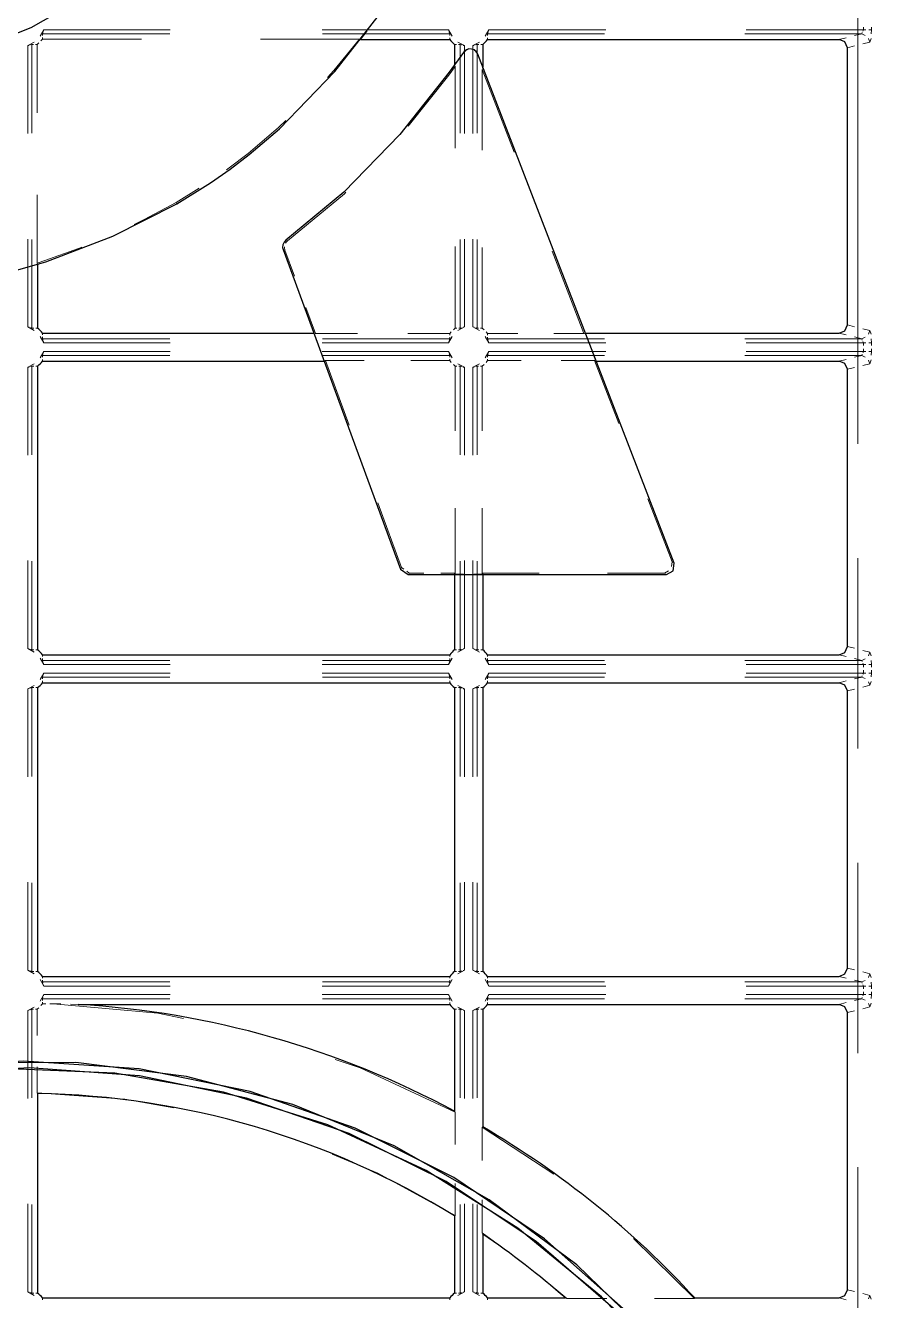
# Model space of a CAD drawing. Header units: millimetres. Extents: x 0 to 1989, y -338 to 950.
# Drawn here: x 422.3 to 524.9, y 338 to 492.6 of the extents above; entities that cross this region are included whole.
import ezdxf

# ---------------------------------------------------------------- set-up
doc = ezdxf.new("R2010")
doc.units = ezdxf.units.MM
doc.layers.add('DETAIL', color=8, linetype='Continuous')
doc.layers.add('FINE', color=9, linetype='Continuous')

msp = doc.modelspace()

# ---------------------------------------------------------------- linework, layer by layer
at = {"layer": 'DETAIL', "lineweight": 25}
for p, q in [((462.95, 490.88), (473.77, 490.88)), ((474.36, 490.29), (474.36, 487.79)), ((477.76, 490.29), (477.76, 487.58)), ((478.35, 490.88), (520.99, 490.88)), ((500.98, 427.37), (477.17, 489.11)), ((453.55, 465.4), (467.8, 426.67)), ((423.76, 463.64), (423.76, 455.87)), ((424.35, 455.28), (457.28, 455.28)), ((490.22, 455.28), (520.99, 455.28)), ((424.35, 451.88), (458.52, 451.88)), ((491.53, 451.88), (520.99, 451.88)), ((423.76, 451.29), (423.76, 416.87)), ((522, 417.28), (522, 450.89)), ((467.8, 426.67), (468.73, 426.02)), ((468.73, 426.02), (500.05, 426.02)), ((477.76, 426.02), (477.76, 416.87)), ((424.35, 416.28), (473.77, 416.28)), ((478.35, 416.28), (520.99, 416.28)), ((424.35, 412.88), (473.77, 412.88)), ((478.35, 412.88), (520.99, 412.88)), ((423.76, 412.29), (423.76, 377.87)), ((474.36, 412.29), (474.36, 377.87)), ((477.76, 412.29), (477.76, 377.87)), ((424.35, 377.28), (473.77, 377.28)), ((478.35, 377.28), (520.99, 377.28)), ((428.68, 373.88), (473.77, 373.88)), ((474.36, 373.29), (474.36, 360.92)), ((477.76, 373.29), (477.76, 359.02)), ((478.35, 373.88), (520.99, 373.88)), ((522, 339.28), (522, 372.89)), ((423.76, 363.07), (423.76, 338.87)), ((474.36, 348.23), (474.36, 338.87)), ((477.76, 346.03), (477.76, 338.87)), ((424.35, 338.28), (473.77, 338.28)), ((478.35, 338.28), (487.79, 338.28)), ((503.49, 338.28), (520.99, 338.28))]:
    msp.add_line(p, q, dxfattribs=at)
for points in [[(438.97, 504.33), (436.05, 501.27), (429.86, 496.25), (422.94, 492.28), (415.48, 489.34), (407.72, 487.24), (399.81, 485.81), (396.34, 485.35)], [(440.66, 470.97), (444.75, 473.52), (447.12, 475.18), (449.43, 476.94), (453.1, 480.06), (459.82, 487), (465.08, 493.7), (469.95, 500.73), (470.62, 501.74), (471.15, 502.53), (471.69, 503.32)], [(522, 456.28), (522, 489.89), (521.71, 490.59), (520.99, 490.88)], [(475.43, 489.32), (473.71, 486.93), (467.71, 479.37), (460.93, 472.37), (453.89, 466.55)], [(477.17, 489.11), (477, 489.4), (476.74, 489.62), (476.42, 489.73), (476.09, 489.74), (475.78, 489.64), (475.51, 489.43), (475.43, 489.32)], [(385.01, 457.3), (389.16, 457.54), (398.78, 458.42), (408.33, 459.83), (416.62, 461.6), (424.76, 463.94), (432.89, 467.05), (440.66, 470.97)], [(453.89, 466.55), (453.66, 466.31), (453.52, 466), (453.49, 465.67), (453.55, 465.4)], [(520.99, 455.28), (521.71, 455.57), (522, 456.28)], [(522, 450.89), (521.71, 451.59), (520.99, 451.88)], [(500.05, 426.02), (500.87, 426.45), (500.98, 427.37)], [(520.99, 416.28), (521.71, 416.57), (522, 417.28)], [(522, 411.89), (521.71, 412.59), (520.99, 412.88)], [(520.99, 377.28), (521.71, 377.57), (522, 378.28), (522, 411.89)], [(522, 372.89), (521.71, 373.59), (520.99, 373.88)], [(498.71, 333.05), (489.17, 342.28), (478.56, 350.2), (467.04, 356.72), (454.74, 361.73), (441.81, 365.14), (428.41, 366.85), (414.68, 366.78), (400.76, 364.81), (390.93, 362.23), (381.51, 358.75), (372.56, 354.4), (364.11, 349.24), (356.22, 343.33), (348.93, 336.71)], [(495.17, 336.69), (485.24, 345.44), (474.24, 352.87), (462.29, 358.87), (449.54, 363.31), (436.08, 366.06), (422.06, 367), (408.04, 366.06), (394.58, 363.31), (381.83, 358.87), (369.88, 352.87), (358.88, 345.44), (348.95, 336.69)], [(494.2, 336.5), (484.26, 345.13), (473.33, 352.4), (461.56, 358.23), (449.12, 362.52), (436.14, 365.2), (422.77, 366.18), (409.18, 365.36), (395.5, 362.66), (382.31, 358.16), (370.13, 352.06), (359.05, 344.54), (349.15, 335.73)], [(501.18, 328.82), (492.16, 338.41), (482.02, 346.75), (470.9, 353.73), (458.96, 359.26), (446.32, 363.24), (433.13, 365.55), (419.52, 366.11), (405.64, 364.81), (394.98, 362.49), (384.76, 359.1), (375.05, 354.7), (365.9, 349.35), (357.39, 343.12), (349.58, 336.06)], [(520.99, 338.28), (521.71, 338.57), (522, 339.28)]]:
    msp.add_lwpolyline(points, dxfattribs=at)
for points in [[(473.77, 490.88, 0.073463), (474.36, 490.29)], [(477.76, 490.29, 0.073708), (478.35, 490.88)], [(424.35, 455.28, 0.073393), (423.76, 455.87)], [(423.76, 451.29, 0.073558), (424.35, 451.88)], [(474.36, 426.02), (474.36, 416.87, 0.073451), (473.77, 416.28)], [(424.35, 416.28, 0.073393), (423.76, 416.87)], [(478.35, 416.28, 0.07365), (477.76, 416.87)], [(423.76, 412.29, 0.073339), (424.35, 412.88)], [(473.77, 412.88, 0.073428), (474.36, 412.29)], [(477.76, 412.29, 0.073373), (478.35, 412.88)], [(424.35, 377.28, 0.073428), (423.76, 377.87)], [(474.36, 377.87, 0.073396), (473.77, 377.28)], [(478.35, 377.28, 0.073685), (477.76, 377.87)], [(474.36, 360.92, 0.108704), (428.68, 373.88)], [(473.77, 373.88, 0.073324), (474.36, 373.29)], [(477.76, 373.29, 0.073616), (478.35, 373.88)], [(474.36, 348.23, 0.134913), (423.76, 363.07)], [(503.49, 338.28, 0.075181), (477.76, 359.02)], [(487.79, 338.28, 0.031894), (477.76, 346.03)], [(424.35, 338.28, 0.073428), (423.76, 338.87)], [(474.36, 338.87, 0.073396), (473.77, 338.28)], [(478.35, 338.28, 0.073685), (477.76, 338.87)]]:
    msp.add_lwpolyline(points, format="xyb", dxfattribs=at)
at = {"layer": 'FINE', "lineweight": 9}
for p, q in [((523.29, 441.84), (523.29, 580.33)), ((424.51, 492.06), (424.08, 491.28)), ((424.51, 492.06), (439.85, 492.06)), ((458.27, 492.06), (473.61, 492.06)), ((463.74, 491.94), (462.95, 490.88)), ((473.61, 492.06), (473.65, 491.91)), ((474.04, 491.28), (473.61, 492.06)), ((478.51, 492.06), (478.08, 491.28)), ((478.51, 492.06), (492.7, 492.06)), ((509.74, 492.06), (523.94, 492.06)), ((523.74, 491.56), (523.8, 491.72)), ((523.88, 491.91), (523.94, 492.06)), ((523.94, 492.06), (523.94, 492.39)), ((524.25, 492.06), (523.94, 492.06)), ((524.93, 492.06), (524.62, 492.06)), ((524.93, 492.06), (524.9, 491.59)), ((524.93, 492.39), (524.93, 492.06)), ((423.36, 490.56), (422.58, 490.14)), ((422.58, 490.14), (422.74, 490.17)), ((422.58, 479.48), (422.58, 490.14)), ((423.08, 490.29), (423.08, 479.53)), ((423.08, 490.29), (423.27, 490.29)), ((423.5, 490.29), (423.7, 490.29)), ((423.7, 490.29), (423.92, 490.48)), ((423.7, 482), (423.7, 490.29)), ((424.17, 490.72), (424.35, 490.94)), ((439.8, 491.56), (424.35, 491.56)), ((424.35, 491.56), (424.35, 491.37)), ((424.35, 491.14), (424.35, 490.94)), ((436.37, 490.94), (424.35, 490.94)), ((462.8, 490.94), (450.79, 490.94)), ((473.77, 491.56), (458.33, 491.56)), ((462.85, 490.93), (462.8, 490.94)), ((462.95, 490.88), (462.9, 490.9)), ((473.77, 491.35), (473.77, 491.56)), ((473.77, 490.88), (473.77, 491.1)), ((474.57, 490.29), (474.36, 490.29)), ((475.54, 490.14), (474.76, 490.56)), ((475.54, 490.14), (475.54, 479.48)), ((477.36, 490.56), (476.58, 490.14)), ((476.58, 490.14), (476.74, 490.17)), ((476.58, 479.48), (476.58, 490.14)), ((477.08, 490.29), (477.08, 479.53)), ((477.08, 490.29), (477.29, 490.29)), ((477.55, 490.29), (477.76, 490.29)), ((492.54, 491.56), (478.35, 491.56)), ((478.35, 491.56), (478.35, 491.35)), ((478.35, 491.1), (478.35, 490.88)), ((523.74, 491.56), (509.56, 491.56)), ((520.99, 490.88), (521.85, 491.1)), ((522.88, 491.35), (523.74, 491.56)), ((524.18, 491.38), (523.74, 491.56)), ((524.73, 490.57), (523.88, 490.35)), ((524.73, 490.57), (524.55, 491)), ((524.87, 491.02), (524.73, 490.57)), ((475.09, 488.81), (475.42, 489.28)), ((475.43, 489.32), (475.42, 489.31)), ((475.42, 489.29), (475.42, 489.28)), ((477.16, 489.06), (477.17, 489.08)), ((477.16, 489.06), (477.35, 488.58)), ((477.17, 489.09), (477.17, 489.11)), ((522.85, 490.1), (522, 489.89)), ((474.36, 487.79), (474.69, 488.25)), ((474.38, 487.73), (474.36, 487.79)), ((474.42, 487.61), (474.4, 487.67)), ((474.42, 487.61), (474.42, 477.69)), ((477.57, 488), (477.76, 487.52)), ((477.7, 487.26), (477.72, 487.34)), ((481.56, 477.24), (477.7, 487.26)), ((477.7, 487.26), (477.7, 477.45)), ((477.74, 487.44), (477.76, 487.52)), ((477.76, 487.58), (477.76, 487.56)), ((477.76, 487.54), (477.76, 487.52)), ((449.32, 477.07), (449.35, 477.03)), ((449.39, 476.98), (449.43, 476.94)), ((423.7, 463.78), (423.7, 472.06)), ((440.57, 471.12), (443.38, 472.87)), ((440.57, 471.12), (440.6, 471.07)), ((440.63, 471.02), (440.66, 470.97)), ((422.58, 456.03), (422.58, 466.69)), ((423.08, 466.63), (423.08, 455.87)), ((453.96, 466.53), (453.89, 466.55)), ((454.1, 466.49), (454.04, 466.51)), ((474.42, 465.79), (474.42, 455.88)), ((475.04, 455.87), (475.04, 466.63)), ((475.54, 466.69), (475.54, 456.03)), ((476.58, 456.03), (476.58, 466.69)), ((477.08, 466.63), (477.08, 455.87)), ((477.7, 465.68), (477.7, 455.88)), ((453.76, 465.34), (454.92, 462.18)), ((490.05, 455.22), (486.19, 465.23)), ((423.72, 463.73), (423.7, 463.78)), ((423.76, 463.64), (423.74, 463.68)), ((456.32, 458.38), (457.48, 455.22)), ((522, 456.28), (522.85, 456.06)), ((422.58, 456.03), (423.36, 455.6)), ((423.29, 455.87), (423.08, 455.87)), ((423.76, 455.87), (423.55, 455.87)), ((424.08, 454.88), (424.51, 454.1)), ((424.35, 455.07), (424.35, 455.28)), ((424.35, 454.6), (424.35, 454.81)), ((424.35, 454.6), (439.8, 454.6)), ((457.28, 455.28), (457.28, 455.28)), ((457.29, 455.28), (457.3, 455.28)), ((457.36, 455.26), (457.3, 455.28)), ((457.69, 454.22), (457.3, 455.28)), ((457.48, 455.22), (457.43, 455.24)), ((457.48, 455.22), (462.57, 455.22)), ((458.33, 454.6), (473.77, 454.6)), ((468.68, 455.22), (473.77, 455.22)), ((473.61, 454.1), (474.04, 454.88)), ((473.77, 455.22), (473.95, 455.44)), ((473.77, 455.22), (473.77, 455.03)), ((473.77, 454.79), (473.77, 454.6)), ((474.2, 455.69), (474.42, 455.88)), ((474.42, 455.88), (474.62, 455.88)), ((474.85, 455.88), (475.04, 455.87)), ((476.58, 456.03), (477.36, 455.6)), ((477.27, 455.88), (477.08, 455.87)), ((477.7, 455.88), (477.5, 455.88)), ((477.7, 455.88), (477.92, 455.69)), ((478.17, 455.44), (478.35, 455.22)), ((478.35, 455.22), (482.01, 455.22)), ((478.35, 455.03), (478.35, 455.22)), ((478.35, 454.6), (492.54, 454.6)), ((486.4, 455.22), (490.05, 455.22)), ((490.1, 455.24), (490.05, 455.22)), ((490.19, 455.28), (490.15, 455.26)), ((490.19, 455.28), (490.6, 454.22)), ((490.19, 455.28), (490.2, 455.28)), ((490.21, 455.28), (490.22, 455.28)), ((509.56, 454.6), (523.74, 454.6)), ((521.85, 455.07), (520.99, 455.28)), ((523.74, 454.6), (522.88, 454.81)), ((524.18, 454.78), (523.74, 454.6)), ((523.8, 454.44), (523.74, 454.6)), ((523.88, 455.81), (524.73, 455.6)), ((524.73, 455.6), (524.55, 455.16)), ((524.73, 455.6), (524.87, 455.14)), ((524.9, 454.57), (524.93, 454.1)), ((424.51, 453.06), (424.08, 452.28)), ((424.51, 454.1), (424.47, 454.26)), ((439.85, 454.1), (424.51, 454.1)), ((424.51, 453.06), (439.85, 453.06)), ((473.61, 454.1), (458.27, 454.1)), ((458.27, 453.06), (473.61, 453.06)), ((474.04, 452.28), (473.61, 453.06)), ((473.61, 453.06), (473.65, 452.91)), ((478.51, 453.06), (478.08, 452.28)), ((492.7, 454.1), (478.51, 454.1)), ((478.51, 453.06), (492.7, 453.06)), ((523.94, 454.1), (509.74, 454.1)), ((509.74, 453.06), (523.94, 453.06)), ((523.94, 454.1), (523.88, 454.26)), ((523.88, 452.91), (523.94, 453.06)), ((524.25, 454.1), (523.94, 454.1)), ((523.94, 453.78), (523.94, 454.1)), ((523.94, 453.06), (523.94, 453.39)), ((524.25, 453.06), (523.94, 453.06)), ((524.93, 454.1), (524.62, 454.1)), ((524.93, 453.06), (524.62, 453.06)), ((524.93, 453.06), (524.9, 452.59)), ((524.93, 454.1), (524.93, 453.78)), ((524.93, 453.39), (524.93, 453.06)), ((423.36, 451.56), (422.58, 451.14)), ((439.8, 452.56), (424.35, 452.56)), ((424.35, 452.56), (424.35, 452.35)), ((424.35, 452.1), (424.35, 451.88)), ((473.77, 452.56), (458.33, 452.56)), ((458.52, 451.88), (458.53, 451.88)), ((458.59, 451.9), (458.55, 451.88)), ((458.69, 451.94), (458.65, 451.93)), ((458.69, 451.94), (461.57, 444.1)), ((458.69, 451.94), (463.4, 451.94)), ((469.05, 451.94), (473.77, 451.94)), ((473.77, 452.37), (473.77, 452.56)), ((473.77, 451.94), (473.77, 452.14)), ((473.95, 451.72), (473.77, 451.94)), ((475.54, 451.14), (474.76, 451.56)), ((477.36, 451.56), (476.58, 451.14)), ((477.92, 451.48), (477.7, 451.29)), ((478.35, 451.94), (478.17, 451.72)), ((492.54, 452.56), (478.35, 452.56)), ((478.35, 452.56), (478.35, 452.37)), ((478.35, 452.14), (478.35, 451.94)), ((478.35, 451.94), (482.41, 451.94)), ((487.27, 451.94), (491.32, 451.94)), ((494.26, 444.32), (491.32, 451.94)), ((491.37, 451.93), (491.32, 451.94)), ((491.5, 451.88), (491.45, 451.9)), ((491.52, 451.88), (491.53, 451.88)), ((523.74, 452.56), (509.56, 452.56)), ((520.99, 451.88), (521.85, 452.1)), ((522.88, 452.35), (523.74, 452.56)), ((523.74, 452.56), (523.8, 452.72)), ((524.18, 452.38), (523.74, 452.56)), ((524.73, 451.57), (523.88, 451.35)), ((524.73, 451.57), (524.55, 452)), ((524.87, 452.02), (524.73, 451.57)), ((422.58, 451.14), (422.74, 451.17)), ((422.58, 440.48), (422.58, 451.14)), ((423.08, 451.29), (423.08, 440.53)), ((423.08, 451.29), (423.29, 451.29)), ((423.55, 451.29), (423.76, 451.29)), ((474.42, 451.29), (474.42, 443.45)), ((475.04, 451.29), (474.85, 451.29)), ((475.04, 440.53), (475.04, 451.29)), ((475.54, 451.14), (475.54, 440.48)), ((476.58, 451.14), (476.74, 451.17)), ((476.58, 440.48), (476.58, 451.14)), ((477.08, 451.29), (477.08, 440.53)), ((477.08, 451.29), (477.27, 451.29)), ((477.5, 451.29), (477.7, 451.29)), ((477.7, 451.29), (477.7, 443.45)), ((522.85, 451.1), (522, 450.89)), ((465.04, 434.69), (467.92, 426.85)), ((474.42, 434.04), (474.42, 426.19)), ((477.7, 434.04), (477.7, 426.19)), ((422.58, 417.03), (422.58, 427.69)), ((423.08, 427.63), (423.08, 416.87)), ((467.84, 426.72), (467.8, 426.67)), ((467.92, 426.85), (467.88, 426.79)), ((468.21, 426.64), (467.92, 426.85)), ((475.04, 416.87), (475.04, 427.63)), ((475.54, 427.69), (475.54, 417.03)), ((476.58, 417.03), (476.58, 427.69)), ((477.08, 427.63), (477.08, 416.87)), ((500.73, 427.55), (500.66, 426.97)), ((500.98, 427.37), (500.9, 427.43)), ((523.29, 404.91), (523.29, 427.99)), ((468.86, 426.19), (468.56, 426.4)), ((468.73, 426.02), (468.77, 426.07)), ((468.82, 426.14), (468.86, 426.19)), ((468.86, 426.19), (470.6, 426.19)), ((472.68, 426.19), (474.42, 426.19)), ((474.36, 426.04), (474.38, 426.09)), ((474.36, 426.02), (474.36, 426.02)), ((474.4, 426.15), (474.42, 426.19)), ((477.76, 426.04), (476.7, 426.04)), ((477.7, 426.19), (484.6, 426.19)), ((477.72, 426.15), (477.7, 426.19)), ((477.76, 426.04), (477.74, 426.09)), ((477.76, 426.04), (477.76, 426.03)), ((477.76, 426.02), (477.76, 426.02)), ((500.31, 426.46), (499.8, 426.19)), ((499.97, 426.07), (500.05, 426.02)), ((422.58, 417.03), (423.36, 416.6)), ((423.29, 416.87), (423.08, 416.87)), ((423.76, 416.87), (423.55, 416.87)), ((424.35, 416.07), (424.35, 416.28)), ((473.77, 416.28), (473.77, 416.07)), ((474.36, 416.87), (474.57, 416.87)), ((474.76, 416.6), (475.54, 417.03)), ((474.83, 416.87), (475.04, 416.87)), ((475.54, 417.03), (475.38, 416.99)), ((476.58, 417.03), (477.36, 416.6)), ((477.29, 416.87), (477.08, 416.87)), ((477.76, 416.87), (477.55, 416.87)), ((478.35, 416.07), (478.35, 416.28)), ((521.85, 416.07), (520.99, 416.28)), ((522, 417.28), (522.85, 417.06)), ((523.88, 416.81), (524.73, 416.6)), ((524.73, 416.6), (524.55, 416.16)), ((524.73, 416.6), (524.87, 416.14)), ((424.08, 415.88), (424.51, 415.1)), ((424.35, 415.6), (424.35, 415.81)), ((424.35, 415.6), (439.8, 415.6)), ((424.51, 415.1), (424.47, 415.26)), ((439.85, 415.1), (424.51, 415.1)), ((473.61, 415.1), (458.27, 415.1)), ((458.33, 415.6), (473.77, 415.6)), ((473.61, 415.1), (474.04, 415.88)), ((473.77, 415.81), (473.77, 415.6)), ((478.08, 415.88), (478.51, 415.1)), ((478.35, 415.6), (478.35, 415.81)), ((478.35, 415.6), (492.54, 415.6)), ((478.51, 415.1), (478.47, 415.26)), ((492.7, 415.1), (478.51, 415.1)), ((523.94, 415.1), (509.74, 415.1)), ((524.18, 415.78), (523.74, 415.6)), ((523.8, 415.44), (523.74, 415.6)), ((523.94, 415.1), (523.88, 415.26)), ((524.25, 415.1), (523.94, 415.1)), ((523.94, 414.78), (523.94, 415.1)), ((523.94, 414.06), (523.94, 414.39)), ((524.93, 415.1), (524.62, 415.1)), ((524.9, 415.57), (524.93, 415.1)), ((524.93, 415.1), (524.93, 414.78)), ((524.93, 414.39), (524.93, 414.06)), ((424.51, 414.06), (424.08, 413.28)), ((439.8, 413.56), (424.35, 413.56)), ((424.35, 413.56), (424.35, 413.35)), ((424.35, 413.1), (424.35, 412.88)), ((424.51, 414.06), (439.85, 414.06)), ((458.27, 414.06), (473.61, 414.06)), ((473.77, 413.56), (458.33, 413.56)), ((473.61, 414.06), (473.65, 413.91)), ((474.04, 413.28), (473.61, 414.06)), ((473.77, 413.35), (473.77, 413.56)), ((473.77, 412.88), (473.77, 413.1)), ((478.51, 414.06), (478.08, 413.28)), ((492.54, 413.56), (478.35, 413.56)), ((478.35, 413.56), (478.35, 413.35)), ((478.35, 413.1), (478.35, 412.88)), ((478.51, 414.06), (492.7, 414.06)), ((523.74, 413.56), (509.56, 413.56)), ((509.74, 414.06), (523.94, 414.06)), ((520.99, 412.88), (521.85, 413.1)), ((522.88, 413.35), (523.74, 413.56)), ((523.74, 413.56), (523.8, 413.72)), ((523.74, 413.56), (524.18, 413.38)), ((523.88, 413.91), (523.94, 414.06)), ((524.25, 414.06), (523.94, 414.06)), ((524.55, 413), (524.73, 412.57)), ((524.93, 414.06), (524.62, 414.06)), ((524.87, 413.02), (524.73, 412.57)), ((524.93, 414.06), (524.9, 413.59)), ((423.36, 412.56), (422.58, 412.14)), ((422.58, 412.14), (422.74, 412.17)), ((422.58, 401.48), (422.58, 412.14)), ((423.08, 412.29), (423.29, 412.29)), ((423.08, 412.29), (423.08, 401.53)), ((423.55, 412.29), (423.76, 412.29)), ((474.57, 412.29), (474.36, 412.29)), ((475.54, 412.14), (474.76, 412.56)), ((475.54, 412.14), (475.54, 401.48)), ((477.36, 412.56), (476.58, 412.14)), ((476.58, 412.14), (476.74, 412.17)), ((476.58, 401.48), (476.58, 412.14)), ((477.08, 412.29), (477.08, 401.53)), ((477.08, 412.29), (477.29, 412.29)), ((477.55, 412.29), (477.76, 412.29)), ((522.85, 412.1), (522, 411.89)), ((524.73, 412.57), (523.88, 412.35)), ((523.29, 367.98), (523.29, 391.06)), ((422.58, 378.03), (422.58, 388.69)), ((423.08, 388.63), (423.08, 377.87)), ((475.04, 377.87), (475.04, 388.63)), ((475.54, 388.69), (475.54, 378.03)), ((476.58, 378.03), (476.58, 388.69)), ((477.08, 388.63), (477.08, 377.87)), ((422.58, 378.03), (423.36, 377.6)), ((423.29, 377.87), (423.08, 377.87)), ((423.76, 377.87), (423.55, 377.87)), ((424.35, 377.07), (424.35, 377.28)), ((473.77, 377.28), (473.77, 377.07)), ((474.36, 377.87), (474.57, 377.87)), ((474.76, 377.6), (475.54, 378.03)), ((474.83, 377.87), (475.04, 377.87)), ((475.54, 378.03), (475.38, 377.99)), ((476.58, 378.03), (477.36, 377.6)), ((477.29, 377.87), (477.08, 377.87)), ((477.76, 377.87), (477.55, 377.87)), ((478.35, 377.07), (478.35, 377.28)), ((521.85, 377.07), (520.99, 377.28)), ((522, 378.28), (522.85, 378.06)), ((523.88, 377.81), (524.73, 377.6)), ((524.73, 377.6), (524.55, 377.16)), ((524.73, 377.6), (524.87, 377.14)), ((424.08, 376.88), (424.51, 376.1)), ((424.35, 376.6), (424.35, 376.81)), ((424.35, 376.6), (439.8, 376.6)), ((424.51, 376.1), (424.47, 376.26)), ((439.85, 376.1), (424.51, 376.1)), ((473.61, 376.1), (458.27, 376.1)), ((458.33, 376.6), (473.77, 376.6)), ((473.61, 376.1), (474.04, 376.88)), ((473.77, 376.81), (473.77, 376.6)), ((478.08, 376.88), (478.51, 376.1)), ((478.35, 376.6), (478.35, 376.81)), ((478.35, 376.6), (492.54, 376.6)), ((478.51, 376.1), (478.47, 376.26)), ((492.7, 376.1), (478.51, 376.1)), ((509.56, 376.6), (523.74, 376.6)), ((523.74, 376.6), (522.88, 376.81)), ((524.18, 376.78), (523.74, 376.6)), ((523.8, 376.44), (523.74, 376.6)), ((523.94, 376.1), (523.88, 376.26)), ((524.25, 376.1), (523.94, 376.1)), ((524.93, 376.1), (524.62, 376.1)), ((524.9, 376.57), (524.93, 376.1)), ((524.93, 376.1), (524.93, 375.78)), ((424.51, 375.06), (424.08, 374.28)), ((439.8, 374.56), (424.35, 374.56)), ((424.35, 374.56), (424.35, 374.37)), ((424.51, 375.06), (439.85, 375.06)), ((458.27, 375.06), (473.61, 375.06)), ((473.77, 374.56), (458.33, 374.56)), ((473.61, 375.06), (473.65, 374.91)), ((474.04, 374.28), (473.61, 375.06)), ((473.77, 374.35), (473.77, 374.56)), ((478.51, 375.06), (478.08, 374.28)), ((492.54, 374.56), (478.35, 374.56)), ((478.35, 374.56), (478.35, 374.35)), ((478.51, 375.06), (492.7, 375.06)), ((523.74, 374.56), (509.56, 374.56)), ((509.74, 375.06), (523.94, 375.06)), ((522.88, 374.35), (523.74, 374.56)), ((523.74, 374.56), (523.8, 374.72)), ((523.74, 374.56), (524.18, 374.38)), ((523.88, 374.91), (523.94, 375.06)), ((523.94, 375.06), (523.94, 375.39)), ((524.25, 375.06), (523.94, 375.06)), ((524.93, 375.06), (524.62, 375.06)), ((524.93, 375.06), (524.9, 374.59)), ((524.93, 375.39), (524.93, 375.06)), ((423.36, 373.56), (422.58, 373.14)), ((422.58, 373.14), (422.74, 373.17)), ((422.58, 362.48), (422.58, 373.14)), ((423.08, 373.29), (423.08, 362.53)), ((423.08, 373.29), (423.27, 373.29)), ((423.5, 373.29), (423.69, 373.29)), ((423.91, 373.48), (423.69, 373.29)), ((423.69, 373.29), (423.69, 370.12)), ((424.36, 373.95), (424.16, 373.73)), ((424.35, 374.14), (424.36, 373.95)), ((424.36, 373.95), (424.76, 373.95)), ((425.25, 373.95), (425.66, 373.95)), ((426.6, 373.93), (425.66, 373.95)), ((428.68, 373.88), (427.74, 373.91)), ((473.77, 373.88), (473.77, 374.1)), ((474.57, 373.29), (474.36, 373.29)), ((475.54, 373.14), (474.76, 373.56)), ((475.04, 373.29), (474.83, 373.29)), ((475.04, 362.53), (475.04, 373.29)), ((475.54, 373.14), (475.54, 362.48)), ((477.36, 373.56), (476.58, 373.14)), ((476.58, 373.14), (476.74, 373.17)), ((476.58, 362.48), (476.58, 373.14)), ((477.08, 373.29), (477.08, 362.53)), ((477.08, 373.29), (477.29, 373.29)), ((477.55, 373.29), (477.76, 373.29)), ((478.35, 374.1), (478.35, 373.88)), ((520.99, 373.88), (521.85, 374.1)), ((522.85, 373.1), (522, 372.89)), ((524.73, 373.57), (523.88, 373.35)), ((524.55, 374), (524.73, 373.57)), ((524.87, 374.02), (524.73, 373.57)), ((423.69, 366.31), (423.69, 363.14)), ((423.69, 363.14), (423.71, 363.12)), ((423.74, 363.09), (423.76, 363.07)), ((474.38, 360.88), (474.36, 360.92)), ((474.43, 360.8), (474.41, 360.84)), ((474.43, 360.8), (474.43, 356.89)), ((477.69, 358.98), (477.71, 358.99)), ((486.38, 353.31), (477.69, 358.98)), ((477.69, 358.98), (477.69, 354.97)), ((477.74, 359), (477.76, 359.02)), ((523.29, 284.89), (523.29, 354.13)), ((474.43, 352.18), (474.43, 348.27)), ((422.58, 339.03), (422.58, 349.69)), ((423.08, 349.63), (423.08, 338.87)), ((475.04, 338.87), (475.04, 349.63)), ((475.54, 349.69), (475.54, 339.03)), ((476.58, 339.03), (476.58, 349.69)), ((477.08, 349.63), (477.08, 338.87)), ((477.69, 350.17), (477.69, 346.16)), ((474.38, 348.24), (474.36, 348.23)), ((474.43, 348.27), (474.41, 348.25)), ((480.98, 343.78), (477.69, 346.16)), ((477.69, 346.16), (477.71, 346.12)), ((477.74, 346.07), (477.76, 346.03)), ((503.46, 338.21), (496.07, 345.5)), ((487.97, 338.21), (484.84, 340.8)), ((422.58, 339.03), (423.36, 338.6)), ((423.29, 338.87), (423.08, 338.87)), ((423.76, 338.87), (423.55, 338.87)), ((474.36, 338.87), (474.57, 338.87)), ((474.76, 338.6), (475.54, 339.03)), ((474.83, 338.87), (475.04, 338.87)), ((475.54, 339.03), (475.38, 338.99)), ((476.58, 339.03), (477.36, 338.6)), ((477.29, 338.87), (477.08, 338.87)), ((477.76, 338.87), (477.55, 338.87)), ((522, 339.28), (522.85, 339.06)), ((523.88, 338.81), (524.73, 338.6)), ((524.73, 338.6), (524.55, 338.16)), ((524.73, 338.6), (524.87, 338.14)), ((424.35, 338.07), (424.35, 338.28)), ((473.77, 338.28), (473.77, 338.07)), ((478.35, 338.07), (478.35, 338.28)), ((487.79, 338.28), (487.85, 338.26)), ((487.92, 338.23), (487.97, 338.21)), ((487.97, 338.21), (492.81, 338.21)), ((498.62, 338.21), (503.46, 338.21)), ((503.47, 338.23), (503.46, 338.21)), ((503.49, 338.28), (503.48, 338.26)), ((521.85, 338.07), (520.99, 338.28))]:
    msp.add_line(p, q, dxfattribs=at)
for points in [[(424.35, 491.56), (424.36, 491.6), (424.39, 491.67), (424.41, 491.72)], [(424.47, 491.91), (424.48, 491.95), (424.51, 492.06)], [(473.71, 491.72), (473.74, 491.63), (473.77, 491.57), (473.77, 491.56)], [(478.35, 491.56), (478.36, 491.6), (478.39, 491.67), (478.41, 491.72)], [(478.47, 491.91), (478.48, 491.95), (478.51, 492.06)], [(422.92, 490.23), (423.01, 490.26), (423.07, 490.29), (423.08, 490.29)], [(458.93, 486.29), (459.71, 487.14), (462.8, 490.94)], [(475.04, 479.53), (475.04, 490.29), (474.83, 490.29)], [(475.04, 490.29), (475.07, 490.28), (475.15, 490.25), (475.2, 490.23)], [(475.38, 490.18), (475.42, 490.16), (475.54, 490.14)], [(476.92, 490.23), (477.01, 490.26), (477.07, 490.29), (477.08, 490.29)], [(475.42, 489.28), (475.66, 489.52), (475.96, 489.66)], [(476.73, 489.56), (476.9, 489.45), (477.11, 489.19), (477.16, 489.06)], [(474.42, 487.61), (473.66, 486.56), (468.73, 480.39)], [(449.32, 477.07), (452.99, 480.2), (453.88, 481.06)], [(446.67, 475.08), (447.02, 475.33), (449.32, 477.07)], [(461.17, 472.37), (460.98, 472.18), (454.1, 466.49)], [(435.47, 468.45), (436.71, 469.04), (440.57, 471.12)], [(423.7, 463.78), (424.65, 464.09), (428.73, 465.54), (429.13, 465.7)], [(453.55, 465.4), (453.56, 465.4), (453.62, 465.38)], [(453.76, 465.34), (453.7, 465.67), (453.71, 465.73)], [(453.85, 466.18), (453.91, 466.3), (454.1, 466.49)], [(453.7, 465.36), (453.72, 465.35), (453.76, 465.34)], [(423.76, 463.64), (422.96, 463.39), (422.7, 463.31)], [(422.74, 455.99), (422.7, 456), (422.58, 456.03)], [(423.08, 455.87), (423.05, 455.89), (422.97, 455.91), (422.92, 455.93)], [(424.41, 454.44), (424.38, 454.53), (424.36, 454.59), (424.35, 454.6)], [(473.77, 454.6), (473.76, 454.57), (473.73, 454.49), (473.71, 454.44)], [(474.76, 455.6), (475.54, 456.03), (475.38, 455.99)], [(475.2, 455.93), (475.11, 455.9), (475.05, 455.88), (475.04, 455.87)], [(476.74, 455.99), (476.7, 456), (476.58, 456.03)], [(477.08, 455.87), (477.05, 455.89), (476.97, 455.91), (476.92, 455.93)], [(478.08, 454.88), (478.51, 454.1), (478.47, 454.26)], [(478.41, 454.44), (478.38, 454.53), (478.36, 454.59), (478.35, 454.6), (478.35, 454.79)], [(424.47, 452.91), (424.48, 452.95), (424.51, 453.06)], [(473.65, 454.26), (473.64, 454.22), (473.61, 454.1)], [(478.47, 452.91), (478.48, 452.95), (478.51, 453.06)], [(424.35, 452.56), (424.36, 452.6), (424.39, 452.67), (424.41, 452.72)], [(458.54, 451.88), (458.55, 451.88), (458.16, 452.94)], [(473.71, 452.72), (473.74, 452.63), (473.77, 452.57), (473.77, 452.56)], [(474.62, 451.29), (474.42, 451.29), (474.2, 451.48)], [(478.35, 452.56), (478.36, 452.6), (478.39, 452.67), (478.41, 452.72)], [(491.09, 452.94), (491.5, 451.88), (491.51, 451.88)], [(422.92, 451.23), (423.01, 451.26), (423.07, 451.29), (423.08, 451.29)], [(475.04, 451.29), (475.07, 451.28), (475.15, 451.25), (475.2, 451.23)], [(475.38, 451.18), (475.42, 451.16), (475.54, 451.14)], [(476.92, 451.23), (477.01, 451.26), (477.07, 451.29), (477.08, 451.29)], [(500.81, 427.49), (500.73, 427.55), (497.79, 435.17)], [(475.42, 426.04), (474.36, 426.04), (474.36, 426.03)], [(492.89, 426.19), (499.8, 426.19), (499.88, 426.14)], [(422.74, 416.99), (422.7, 417), (422.58, 417.03)], [(423.08, 416.87), (423.05, 416.89), (422.97, 416.91), (422.92, 416.93)], [(475.2, 416.93), (475.11, 416.9), (475.05, 416.88), (475.04, 416.87)], [(476.74, 416.99), (476.7, 417), (476.58, 417.03)], [(477.08, 416.87), (477.05, 416.89), (476.97, 416.91), (476.92, 416.93)], [(424.41, 415.44), (424.38, 415.53), (424.36, 415.59), (424.35, 415.6)], [(473.65, 415.26), (473.64, 415.22), (473.61, 415.1)], [(473.77, 415.6), (473.76, 415.57), (473.73, 415.49), (473.71, 415.44)], [(478.41, 415.44), (478.38, 415.53), (478.36, 415.59), (478.35, 415.6)], [(509.56, 415.6), (523.74, 415.6), (522.88, 415.81)], [(424.35, 413.56), (424.36, 413.6), (424.39, 413.67), (424.41, 413.72)], [(424.47, 413.91), (424.48, 413.95), (424.51, 414.06)], [(473.71, 413.72), (473.74, 413.63), (473.77, 413.57), (473.77, 413.56)], [(478.35, 413.56), (478.36, 413.6), (478.39, 413.67), (478.41, 413.72)], [(478.47, 413.91), (478.48, 413.95), (478.51, 414.06)], [(422.92, 412.23), (423.01, 412.26), (423.07, 412.29), (423.08, 412.29)], [(475.04, 401.53), (475.04, 412.29), (474.83, 412.29)], [(475.04, 412.29), (475.07, 412.28), (475.15, 412.25), (475.2, 412.23)], [(475.38, 412.18), (475.42, 412.16), (475.54, 412.14)], [(476.92, 412.23), (477.01, 412.26), (477.07, 412.29), (477.08, 412.29)], [(422.74, 377.99), (422.7, 378), (422.58, 378.03)], [(423.08, 377.87), (423.05, 377.89), (422.97, 377.91), (422.92, 377.93)], [(475.2, 377.93), (475.11, 377.9), (475.05, 377.88), (475.04, 377.87)], [(476.74, 377.99), (476.7, 378), (476.58, 378.03)], [(477.08, 377.87), (477.05, 377.89), (476.97, 377.91), (476.92, 377.93)], [(424.41, 376.44), (424.38, 376.53), (424.36, 376.59), (424.35, 376.6)], [(473.65, 376.26), (473.64, 376.22), (473.61, 376.1)], [(473.77, 376.6), (473.76, 376.57), (473.73, 376.49), (473.71, 376.44)], [(478.41, 376.44), (478.38, 376.53), (478.36, 376.59), (478.35, 376.6)], [(523.94, 375.78), (523.94, 376.1), (509.74, 376.1)], [(424.35, 374.56), (424.36, 374.6), (424.39, 374.67), (424.41, 374.72)], [(424.47, 374.91), (424.48, 374.95), (424.51, 375.06)], [(473.71, 374.72), (473.74, 374.63), (473.77, 374.57), (473.77, 374.56)], [(478.35, 374.56), (478.36, 374.6), (478.39, 374.67), (478.41, 374.72)], [(478.47, 374.91), (478.48, 374.95), (478.51, 375.06)], [(422.92, 373.23), (423.01, 373.26), (423.07, 373.29), (423.08, 373.29)], [(441.46, 372.15), (438.34, 372.8), (425.66, 373.95)], [(475.04, 373.29), (475.07, 373.28), (475.15, 373.25), (475.2, 373.23)], [(475.38, 373.18), (475.42, 373.16), (475.54, 373.14)], [(476.92, 373.23), (477.01, 373.26), (477.07, 373.29), (477.08, 373.29)], [(474.43, 360.8), (462.89, 366.19), (459.87, 367.19)], [(440.28, 361.33), (434.36, 362.39), (423.69, 363.14)], [(474.43, 348.27), (465.04, 353.4), (459.48, 355.7)], [(422.74, 338.99), (422.7, 339), (422.58, 339.03)], [(423.08, 338.87), (423.05, 338.89), (422.97, 338.91), (422.92, 338.93)], [(475.2, 338.93), (475.11, 338.9), (475.05, 338.88), (475.04, 338.87)], [(476.74, 338.99), (476.7, 339), (476.58, 339.03)], [(477.08, 338.87), (477.05, 338.89), (476.97, 338.91), (476.92, 338.93)]]:
    msp.add_lwpolyline(points, dxfattribs=at)

doc.saveas('drawing.dxf')
